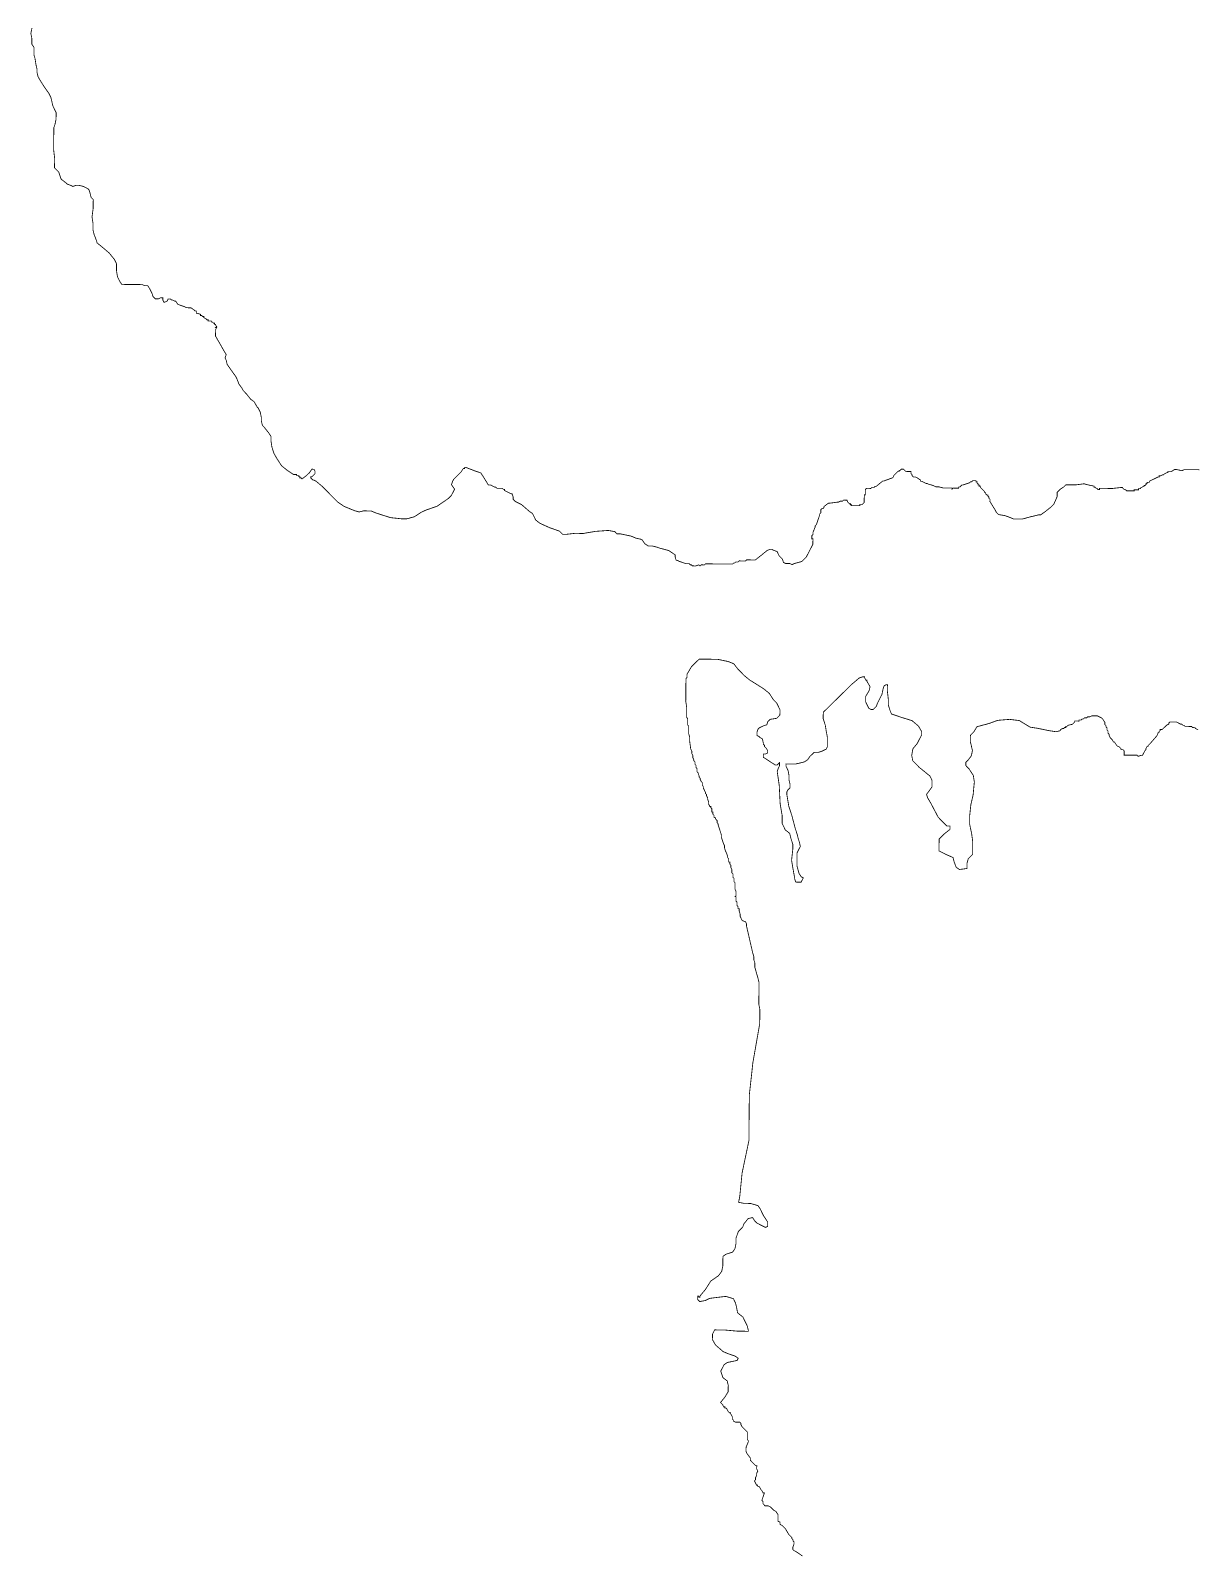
# Model space of a CAD drawing. Header units: metres. Extents: x 290190 to 339802, y 1811045 to 1991312.
# Drawn here: x 291301 to 295611, y 1980047 to 1985675 of the extents above; entities that cross this region are included whole.
import ezdxf

# ---------------------------------------------------------------- set-up
doc = ezdxf.new("R2010")
doc.units = ezdxf.units.M
doc.header["$MEASUREMENT"] = 0
doc.layers.add('HAZARDS LINE', color=1, linetype='Continuous')

msp = doc.modelspace()

# ---------------------------------------------------------------- linework, layer by layer
at = {"layer": 'HAZARDS LINE', "lineweight": 18}
for points in [[(291306.9, 1985684.6, 3.01, 3.01, 0), (291302.7, 1985664.6, 3.01, 3.01, 0), (291306.5, 1985644.6, 3.01, 3.01, 0), (291306.3, 1985624.5, 3.01, 3.01, 0), (291314.2, 1985612.4, 3.01, 3.01, 0), (291314, 1985584.4, 3.01, 3.01, 0), (291317.9, 1985572.3, 3.01, 3.01, 0), (291321.7, 1985548.2, 3.01, 3.01, 0), (291325.5, 1985532.1, 3.01, 3.01, 0), (291325.4, 1985520.1, 3.01, 3.01, 0), (291329.3, 1985504, 3.01, 3.01, 0), (291341.1, 1985483.9, 3.01, 3.01, 0), (291356.9, 1985459.7, 3.01, 3.01, 0), (291368.8, 1985443.5, 3.01, 3.01, 0), (291376.7, 1985427.4, 3.01, 3.01, 0), (291384.4, 1985395.3, 3.01, 3.01, 0), (291396.2, 1985371.1, 3.01, 3.01, 0), (291396, 1985347.1, 3.01, 3.01, 0), (291391.8, 1985327.1, 3.01, 3.01, 0), (291387.7, 1985315.1, 3.01, 3.01, 0), (291386.9, 1985234.9, 3.01, 3.01, 0), (291390.6, 1985202.8, 3.01, 3.01, 0), (291390.3, 1985166.7, 3.01, 3.01, 0), (291406.2, 1985150.6, 3.01, 3.01, 0), (291410.1, 1985138.5, 3.01, 3.01, 0), (291414, 1985126.4, 3.01, 3.01, 0), (291418, 1985122.4, 3.01, 3.01, 0), (291433.9, 1985110.2, 3.01, 3.01, 0), (291437.9, 1985106.2, 3.01, 3.01, 0), (291449.8, 1985102.1, 3.01, 3.01, 0), (291457.8, 1985098, 3.01, 3.01, 0), (291469.9, 1985101.9, 3.01, 3.01, 0), (291481.9, 1985101.8, 3.01, 3.01, 0), (291497.9, 1985097.6, 3.01, 3.01, 0), (291513.9, 1985089.4, 3.01, 3.01, 0), (291517.8, 1985085.4, 3.01, 3.01, 0), (291521.7, 1985073.3, 3.01, 3.01, 0), (291525.6, 1985057.3, 3.01, 3.01, 0), (291533.5, 1985049.2, 3.01, 3.01, 0), (291533.2, 1985017.1, 3.01, 3.01, 0), (291528.9, 1984985.1, 3.01, 3.01, 0), (291532.7, 1984961, 3.01, 3.01, 0), (291532.5, 1984936.9, 3.01, 3.01, 0), (291536.4, 1984920.9, 3.01, 3.01, 0), (291544.2, 1984900.7, 3.01, 3.01, 0), (291548.1, 1984888.7, 3.01, 3.01, 0), (291568, 1984872.5, 3.01, 3.01, 0), (291591.9, 1984852.2, 3.01, 3.01, 0), (291611.7, 1984828, 3.01, 3.01, 0), (291619.5, 1984811.9, 3.01, 3.01, 0), (291619.3, 1984787.8, 3.01, 3.01, 0), (291623.1, 1984763.7, 3.01, 3.01, 0), (291631, 1984747.6, 3.01, 3.01, 0), (291638.9, 1984735.5, 3.01, 3.01, 0), (291715, 1984734.8, 3.01, 3.01, 0), (291723, 1984730.7, 3.01, 3.01, 0), (291735, 1984730.6, 3.01, 3.01, 0), (291742.9, 1984718.5, 3.01, 3.01, 0), (291750.8, 1984702.4, 3.01, 3.01, 0), (291754.7, 1984690.4, 3.01, 3.01, 0), (291762.7, 1984682.3, 3.01, 3.01, 0), (291774.7, 1984682.2, 3.01, 3.01, 0), (291782.7, 1984686.1, 3.01, 3.01, 0), (291790.7, 1984686, 3.01, 3.01, 0), (291790.7, 1984678, 3.01, 3.01, 0), (291794.6, 1984670, 3.01, 3.01, 0), (291798.6, 1984669.9, 3.01, 3.01, 0), (291806.7, 1984673.9, 3.01, 3.01, 0), (291810.7, 1984681.8, 3.01, 3.01, 0), (291818.8, 1984681.8, 3.01, 3.01, 0), (291822.7, 1984677.7, 3.01, 3.01, 0), (291826.7, 1984677.7, 3.01, 3.01, 0), (291834.7, 1984673.6, 3.01, 3.01, 0), (291838.7, 1984673.6, 3.01, 3.01, 0), (291846.6, 1984661.5, 3.01, 3.01, 0), (291870.6, 1984653.2, 3.01, 3.01, 0), (291878.6, 1984649.1, 3.01, 3.01, 0), (291894.6, 1984649, 3.01, 3.01, 0), (291906.6, 1984640.9, 3.01, 3.01, 0), (291910.5, 1984636.8, 3.01, 3.01, 0), (291914.5, 1984636.8, 3.01, 3.01, 0), (291914.5, 1984628.8, 3.01, 3.01, 0), (291918.5, 1984628.7, 3.01, 3.01, 0), (291930.5, 1984624.6, 3.01, 3.01, 0), (291930.4, 1984620.6, 3.01, 3.01, 0), (291934.4, 1984620.6, 3.01, 3.01, 0), (291938.4, 1984616.5, 3.01, 3.01, 0), (291942.4, 1984616.5, 3.01, 3.01, 0), (291942.4, 1984612.5, 3.01, 3.01, 0), (291950.4, 1984608.4, 3.01, 3.01, 0), (291954.3, 1984604.3, 3.01, 3.01, 0), (291958.3, 1984604.3, 3.01, 3.01, 0), (291958.3, 1984600.3, 3.01, 3.01, 0), (291970.3, 1984600.2, 3.01, 3.01, 0), (291970.3, 1984596.2, 3.01, 3.01, 0), (291974.3, 1984596.1, 3.01, 3.01, 0), (291978.3, 1984592.1, 3.01, 3.01, 0), (291982.3, 1984592.1, 3.01, 3.01, 0), (291982.2, 1984588.1, 3.01, 3.01, 0), (291986.2, 1984588, 3.01, 3.01, 0), (291986.2, 1984584, 3.01, 3.01, 0), (291990.2, 1984580, 3.01, 3.01, 0), (291986.1, 1984576, 3.01, 3.01, 0), (291990.1, 1984576, 3.01, 3.01, 0), (291986.1, 1984568, 3.01, 3.01, 0), (291985.8, 1984543.9, 3.01, 3.01, 0), (291997.7, 1984523.8, 3.01, 3.01, 0), (292013.5, 1984495.6, 3.01, 3.01, 0), (292025.3, 1984475.4, 3.01, 3.01, 0), (292021.2, 1984463.4, 3.01, 3.01, 0), (292025.1, 1984455.4, 3.01, 3.01, 0), (292029, 1984439.3, 3.01, 3.01, 0), (292048.8, 1984411.1, 3.01, 3.01, 0), (292060.6, 1984394.9, 3.01, 3.01, 0), (292064.6, 1984386.9, 3.01, 3.01, 0), (292072.4, 1984366.7, 3.01, 3.01, 0), (292084.3, 1984350.6, 3.01, 3.01, 0), (292088.2, 1984342.5, 3.01, 3.01, 0), (292100.1, 1984330.4, 3.01, 3.01, 0), (292116, 1984310.2, 3.01, 3.01, 0), (292127.9, 1984302.1, 3.01, 3.01, 0), (292139.8, 1984281.9, 3.01, 3.01, 0), (292143.7, 1984277.9, 3.01, 3.01, 0), (292151.6, 1984261.8, 3.01, 3.01, 0), (292155.4, 1984241.7, 3.01, 3.01, 0), (292155.3, 1984229.7, 3.01, 3.01, 0), (292159.2, 1984213.6, 3.01, 3.01, 0), (292167.1, 1984205.5, 3.01, 3.01, 0), (292183, 1984185.3, 3.01, 3.01, 0), (292190.9, 1984173.2, 3.01, 3.01, 0), (292190.7, 1984157.2, 3.01, 3.01, 0), (292194.5, 1984133.1, 3.01, 3.01, 0), (292202.3, 1984109, 3.01, 3.01, 0), (292214.2, 1984088.8, 3.01, 3.01, 0), (292230, 1984064.6, 3.01, 3.01, 0), (292249.9, 1984048.4, 3.01, 3.01, 0), (292273.8, 1984032.2, 3.01, 3.01, 0), (292285.8, 1984032.1, 3.01, 3.01, 0), (292285.7, 1984028, 3.01, 3.01, 0), (292293.8, 1984028, 3.01, 3.01, 0), (292293.7, 1984024, 3.01, 3.01, 0), (292297.7, 1984023.9, 3.01, 3.01, 0), (292297.7, 1984019.9, 3.01, 3.01, 0), (292301.7, 1984019.9, 3.01, 3.01, 0), (292305.7, 1984015.8, 3.01, 3.01, 0), (292321.8, 1984027.7, 3.01, 3.01, 0), (292333.9, 1984039.6, 3.01, 3.01, 0), (292342.1, 1984051.6, 3.01, 3.01, 0), (292350.1, 1984051.5, 3.01, 3.01, 0), (292354, 1984043.5, 3.01, 3.01, 0), (292354, 1984035.4, 3.01, 3.01, 0), (292341.8, 1984023.5, 3.01, 3.01, 0), (292337.8, 1984023.6, 3.01, 3.01, 0), (292337.8, 1984019.6, 3.01, 3.01, 0), (292345.7, 1984011.5, 3.01, 3.01, 0), (292349.7, 1984011.4, 3.01, 3.01, 0), (292357.7, 1984007.3, 3.01, 3.01, 0), (292381.6, 1983987.1, 3.01, 3.01, 0), (292409.4, 1983958.8, 3.01, 3.01, 0), (292437.2, 1983930.5, 3.01, 3.01, 0), (292461.1, 1983914.2, 3.01, 3.01, 0), (292501, 1983897.8, 3.01, 3.01, 0), (292517, 1983893.6, 3.01, 3.01, 0), (292533.1, 1983897.5, 3.01, 3.01, 0), (292561.1, 1983897.2, 3.01, 3.01, 0), (292581.1, 1983889, 3.01, 3.01, 0), (292633, 1983872.5, 3.01, 3.01, 0), (292673.1, 1983868.2, 3.01, 3.01, 0), (292693.1, 1983868, 3.01, 3.01, 0), (292721.2, 1983875.7, 3.01, 3.01, 0), (292745.4, 1983891.5, 3.01, 3.01, 0), (292761.5, 1983899.4, 3.01, 3.01, 0), (292805.8, 1983915, 3.01, 3.01, 0), (292846.1, 1983942.7, 3.01, 3.01, 0), (292858.2, 1983954.7, 3.01, 3.01, 0), (292866.4, 1983970.6, 3.01, 3.01, 0), (292870.5, 1983978.6, 3.01, 3.01, 0), (292866.5, 1983982.6, 3.01, 3.01, 0), (292858.6, 1983994.7, 3.01, 3.01, 0), (292862.7, 1984006.7, 3.01, 3.01, 0), (292866.8, 1984014.7, 3.01, 3.01, 0), (292870.9, 1984018.7, 3.01, 3.01, 0), (292883, 1984030.6, 3.01, 3.01, 0), (292887, 1984034.6, 3.01, 3.01, 0), (292895.1, 1984042.5, 3.01, 3.01, 0), (292899.2, 1984050.5, 3.01, 3.01, 0), (292903.2, 1984054.5, 3.01, 3.01, 0), (292907.3, 1984054.4, 3.01, 3.01, 0), (292907.3, 1984058.4, 3.01, 3.01, 0), (292911.3, 1984058.4, 3.01, 3.01, 0), (292943.3, 1984046.1, 3.01, 3.01, 0), (292967.2, 1984037.8, 3.01, 3.01, 0), (292975.1, 1984025.7, 3.01, 3.01, 0), (292994.9, 1983993.5, 3.01, 3.01, 0), (293002.9, 1983993.4, 3.01, 3.01, 0), (293018.9, 1983985.3, 3.01, 3.01, 0), (293022.9, 1983985.2, 3.01, 3.01, 0), (293026.8, 1983981.2, 3.01, 3.01, 0), (293046.9, 1983981, 3.01, 3.01, 0), (293050.8, 1983976.9, 3.01, 3.01, 0), (293054.9, 1983976.9, 3.01, 3.01, 0), (293054.8, 1983972.9, 3.01, 3.01, 0), (293078.8, 1983960.7, 3.01, 3.01, 0), (293082.8, 1983960.6, 3.01, 3.01, 0), (293086.7, 1983948.6, 3.01, 3.01, 0), (293086.6, 1983940.5, 3.01, 3.01, 0), (293094.5, 1983932.4, 3.01, 3.01, 0), (293118.5, 1983920.2, 3.01, 3.01, 0), (293146.3, 1983895.9, 3.01, 3.01, 0), (293158.2, 1983887.8, 3.01, 3.01, 0), (293162.2, 1983879.7, 3.01, 3.01, 0), (293170.1, 1983863.6, 3.01, 3.01, 0), (293186, 1983851.4, 3.01, 3.01, 0), (293221.9, 1983835.1, 3.01, 3.01, 0), (293257.9, 1983822.7, 3.01, 3.01, 0), (293265.8, 1983814.6, 3.01, 3.01, 0), (293269.8, 1983810.6, 3.01, 3.01, 0), (293281.8, 1983810.5, 3.01, 3.01, 0), (293313.9, 1983814.2, 3.01, 3.01, 0), (293346, 1983813.9, 3.01, 3.01, 0), (293390.1, 1983821.5, 3.01, 3.01, 0), (293438.2, 1983825.1, 3.01, 3.01, 0), (293462.3, 1983820.8, 3.01, 3.01, 0), (293470.2, 1983812.8, 3.01, 3.01, 0), (293482.2, 1983812.6, 3.01, 3.01, 0), (293522.2, 1983804.3, 3.01, 3.01, 0), (293542.2, 1983796.1, 3.01, 3.01, 0), (293562.2, 1983791.9, 3.01, 3.01, 0), (293574.1, 1983775.7, 3.01, 3.01, 0), (293586, 1983767.6, 3.01, 3.01, 0), (293602.1, 1983767.4, 3.01, 3.01, 0), (293618.1, 1983763.3, 3.01, 3.01, 0), (293630, 1983759.2, 3.01, 3.01, 0), (293662, 1983750.9, 3.01, 3.01, 0), (293685.9, 1983734.6, 3.01, 3.01, 0), (293685.9, 1983726.6, 3.01, 3.01, 0), (293689.8, 1983714.5, 3.01, 3.01, 0), (293693.8, 1983714.5, 3.01, 3.01, 0), (293701.7, 1983710.4, 3.01, 3.01, 0), (293725.7, 1983702.2, 3.01, 3.01, 0), (293737.7, 1983702.1, 3.01, 3.01, 0), (293741.7, 1983698, 3.01, 3.01, 0), (293745.7, 1983698, 3.01, 3.01, 0), (293749.7, 1983693.9, 3.01, 3.01, 0), (293761.7, 1983693.8, 3.01, 3.01, 0), (293773.8, 1983697.7, 3.01, 3.01, 0), (293777.7, 1983693.7, 3.01, 3.01, 0), (293781.8, 1983697.7, 3.01, 3.01, 0), (293793.8, 1983697.5, 3.01, 3.01, 0), (293797.9, 1983701.5, 3.01, 3.01, 0), (293898.1, 1983700.6, 3.01, 3.01, 0), (293902.1, 1983704.6, 3.01, 3.01, 0), (293906.1, 1983704.5, 3.01, 3.01, 0), (293910.1, 1983708.5, 3.01, 3.01, 0), (293918.2, 1983708.4, 3.01, 3.01, 0), (293922.2, 1983712.4, 3.01, 3.01, 0), (293946.3, 1983712.2, 3.01, 3.01, 0), (293950.3, 1983716.2, 3.01, 3.01, 0), (293982.4, 1983715.9, 3.01, 3.01, 0), (294002.6, 1983731.7, 3.01, 3.01, 0), (294026.8, 1983751.5, 3.01, 3.01, 0), (294038.8, 1983755.4, 3.01, 3.01, 0), (294042.8, 1983755.4, 3.01, 3.01, 0), (294050.8, 1983751.3, 3.01, 3.01, 0), (294062.8, 1983747.2, 3.01, 3.01, 0), (294066.8, 1983739.1, 3.01, 3.01, 0), (294070.7, 1983731.1, 3.01, 3.01, 0), (294078.6, 1983723, 3.01, 3.01, 0), (294082.6, 1983719, 3.01, 3.01, 0), (294086.5, 1983706.9, 3.01, 3.01, 0), (294094.5, 1983702.8, 3.01, 3.01, 0), (294110.5, 1983702.7, 3.01, 3.01, 0), (294118.5, 1983698.6, 3.01, 3.01, 0), (294126.5, 1983702.5, 3.01, 3.01, 0), (294154.7, 1983710.3, 3.01, 3.01, 0), (294170.8, 1983726.2, 3.01, 3.01, 0), (294183.1, 1983750.1, 3.01, 3.01, 0), (294195.3, 1983774, 3.01, 3.01, 0), (294195.5, 1983794.1, 3.01, 3.01, 0), (294191.5, 1983794.1, 3.01, 3.01, 0), (294191.6, 1983806.1, 3.01, 3.01, 0), (294195.7, 1983810.1, 3.01, 3.01, 0), (294195.7, 1983818.1, 3.01, 3.01, 0), (294203.9, 1983838.1, 3.01, 3.01, 0), (294204, 1983842.1, 3.01, 3.01, 0), (294208, 1983846.1, 3.01, 3.01, 0), (294216.3, 1983870.1, 3.01, 3.01, 0), (294220.4, 1983882.1, 3.01, 3.01, 0), (294220.4, 1983886.1, 3.01, 3.01, 0), (294224.5, 1983890, 3.01, 3.01, 0), (294224.6, 1983902.1, 3.01, 3.01, 0), (294228.6, 1983906, 3.01, 3.01, 0), (294232.6, 1983906, 3.01, 3.01, 0), (294236.7, 1983910, 3.01, 3.01, 0), (294236.7, 1983914, 3.01, 3.01, 0), (294252.8, 1983925.9, 3.01, 3.01, 0), (294256.8, 1983925.8, 3.01, 3.01, 0), (294284.9, 1983929.6, 3.01, 3.01, 0), (294288.9, 1983929.5, 3.01, 3.01, 0), (294297, 1983933.5, 3.01, 3.01, 0), (294305, 1983933.4, 3.01, 3.01, 0), (294309.1, 1983937.4, 3.01, 3.01, 0), (294321.1, 1983937.3, 3.01, 3.01, 0), (294325, 1983929.2, 3.01, 3.01, 0), (294329, 1983925.2, 3.01, 3.01, 0), (294333, 1983925.1, 3.01, 3.01, 0), (294333, 1983921.1, 3.01, 3.01, 0), (294337, 1983921.1, 3.01, 3.01, 0), (294336.9, 1983917.1, 3.01, 3.01, 0), (294369, 1983916.8, 3.01, 3.01, 0), (294369, 1983920.8, 3.01, 3.01, 0), (294377, 1983920.7, 3.01, 3.01, 0), (294381.1, 1983924.7, 3.01, 3.01, 0), (294385.1, 1983928.7, 3.01, 3.01, 0), (294385.4, 1983956.7, 3.01, 3.01, 0), (294389.4, 1983956.7, 3.01, 3.01, 0), (294389.6, 1983976.7, 3.01, 3.01, 0), (294393.6, 1983980.7, 3.01, 3.01, 0), (294409.7, 1983980.5, 3.01, 3.01, 0), (294413.7, 1983984.5, 3.01, 3.01, 0), (294421.7, 1983984.4, 3.01, 3.01, 0), (294425.8, 1983988.4, 3.01, 3.01, 0), (294429.8, 1983988.4, 3.01, 3.01, 0), (294454, 1984008.2, 3.01, 3.01, 0), (294458, 1984008.2, 3.01, 3.01, 0), (294490.2, 1984019.9, 3.01, 3.01, 0), (294494.2, 1984023.9, 3.01, 3.01, 0), (294494.3, 1984027.9, 3.01, 3.01, 0), (294498.3, 1984031.8, 3.01, 3.01, 0), (294502.4, 1984035.8, 3.01, 3.01, 0), (294510.4, 1984043.8, 3.01, 3.01, 0), (294514.5, 1984043.7, 3.01, 3.01, 0), (294514.5, 1984047.7, 3.01, 3.01, 0), (294518.5, 1984047.7, 3.01, 3.01, 0), (294522.5, 1984051.7, 3.01, 3.01, 0), (294530.6, 1984051.6, 3.01, 3.01, 0), (294534.5, 1984047.5, 3.01, 3.01, 0), (294538.5, 1984043.5, 3.01, 3.01, 0), (294558.5, 1984043.3, 3.01, 3.01, 0), (294558.5, 1984035.3, 3.01, 3.01, 0), (294562.4, 1984031.3, 3.01, 3.01, 0), (294562.4, 1984027.2, 3.01, 3.01, 0), (294566.4, 1984023.2, 3.01, 3.01, 0), (294574.4, 1984023.1, 3.01, 3.01, 0), (294582.4, 1984019, 3.01, 3.01, 0), (294594.3, 1984010.9, 3.01, 3.01, 0), (294594.3, 1984006.9, 3.01, 3.01, 0), (294598.3, 1984006.9, 3.01, 3.01, 0), (294614.2, 1983998.7, 3.01, 3.01, 0), (294618.3, 1983998.7, 3.01, 3.01, 0), (294626.2, 1983994.6, 3.01, 3.01, 0), (294630.2, 1983994.6, 3.01, 3.01, 0), (294642.2, 1983990.4, 3.01, 3.01, 0), (294650.2, 1983986.4, 3.01, 3.01, 0), (294662.2, 1983986.2, 3.01, 3.01, 0), (294678.2, 1983982.1, 3.01, 3.01, 0), (294710.3, 1983981.8, 3.01, 3.01, 0), (294710.2, 1983977.8, 3.01, 3.01, 0), (294714.3, 1983981.8, 3.01, 3.01, 0), (294734.3, 1983981.6, 3.01, 3.01, 0), (294734.4, 1983985.6, 3.01, 3.01, 0), (294738.4, 1983985.5, 3.01, 3.01, 0), (294742.4, 1983989.5, 3.01, 3.01, 0), (294746.5, 1983993.5, 3.01, 3.01, 0), (294750.5, 1983993.5, 3.01, 3.01, 0), (294774.6, 1984001.3, 3.01, 3.01, 0), (294778.6, 1984005.2, 3.01, 3.01, 0), (294782.6, 1984005.2, 3.01, 3.01, 0), (294786.7, 1984009.2, 3.01, 3.01, 0), (294798.7, 1984009, 3.01, 3.01, 0), (294798.7, 1984005, 3.01, 3.01, 0), (294802.7, 1984005, 3.01, 3.01, 0), (294802.6, 1984001, 3.01, 3.01, 0), (294806.6, 1983997, 3.01, 3.01, 0), (294806.6, 1983992.9, 3.01, 3.01, 0), (294810.6, 1983992.9, 3.01, 3.01, 0), (294810.6, 1983988.9, 3.01, 3.01, 0), (294814.6, 1983988.9, 3.01, 3.01, 0), (294814.5, 1983984.9, 3.01, 3.01, 0), (294822.5, 1983976.8, 3.01, 3.01, 0), (294826.4, 1983972.7, 3.01, 3.01, 0), (294830.4, 1983968.7, 3.01, 3.01, 0), (294830.4, 1983964.7, 3.01, 3.01, 0), (294834.4, 1983964.6, 3.01, 3.01, 0), (294834.3, 1983960.6, 3.01, 3.01, 0), (294838.3, 1983956.6, 3.01, 3.01, 0), (294842.3, 1983956.5, 3.01, 3.01, 0), (294842.3, 1983952.5, 3.01, 3.01, 0), (294846.3, 1983948.5, 3.01, 3.01, 0), (294846.2, 1983944.5, 3.01, 3.01, 0), (294850.2, 1983940.4, 3.01, 3.01, 0), (294850.1, 1983932.4, 3.01, 3.01, 0), (294869.9, 1983900.2, 3.01, 3.01, 0), (294873.8, 1983892.1, 3.01, 3.01, 0), (294881.7, 1983884, 3.01, 3.01, 0), (294905.8, 1983879.8, 3.01, 3.01, 0), (294917.7, 1983875.7, 3.01, 3.01, 0), (294937.7, 1983867.5, 3.01, 3.01, 0), (294969.8, 1983867.2, 3.01, 3.01, 0), (294997.9, 1983874.9, 3.01, 3.01, 0), (295030, 1983882.7, 3.01, 3.01, 0), (295038, 1983882.6, 3.01, 3.01, 0), (295054.2, 1983894.5, 3.01, 3.01, 0), (295074.4, 1983910.3, 3.01, 3.01, 0), (295086.5, 1983922.2, 3.01, 3.01, 0), (295098.8, 1983950.2, 3.01, 3.01, 0), (295098.9, 1983966.2, 3.01, 3.01, 0), (295111.1, 1983978.1, 3.01, 3.01, 0), (295123.2, 1983986, 3.01, 3.01, 0), (295127.2, 1983990, 3.01, 3.01, 0), (295131.3, 1983994, 3.01, 3.01, 0), (295167.3, 1983993.6, 3.01, 3.01, 0), (295195.4, 1983997.4, 3.01, 3.01, 0), (295199.4, 1983997.4, 3.01, 3.01, 0), (295215.4, 1983993.2, 3.01, 3.01, 0), (295235.4, 1983989, 3.01, 3.01, 0), (295235.4, 1983985, 3.01, 3.01, 0), (295239.4, 1983985, 3.01, 3.01, 0), (295243.4, 1983980.9, 3.01, 3.01, 0), (295247.4, 1983980.9, 3.01, 3.01, 0), (295247.3, 1983976.9, 3.01, 3.01, 0), (295255.4, 1983976.8, 3.01, 3.01, 0), (295255.4, 1983980.8, 3.01, 3.01, 0), (295303.5, 1983980.4, 3.01, 3.01, 0), (295335.6, 1983984.1, 3.01, 3.01, 0), (295339.6, 1983984.1, 3.01, 3.01, 0), (295343.6, 1983980, 3.01, 3.01, 0), (295347.5, 1983976, 3.01, 3.01, 0), (295351.5, 1983975.9, 3.01, 3.01, 0), (295355.5, 1983971.9, 3.01, 3.01, 0), (295383.6, 1983971.6, 3.01, 3.01, 0), (295383.6, 1983975.6, 3.01, 3.01, 0), (295399.6, 1983975.5, 3.01, 3.01, 0), (295399.7, 1983979.5, 3.01, 3.01, 0), (295407.7, 1983979.4, 3.01, 3.01, 0), (295407.7, 1983983.4, 3.01, 3.01, 0), (295411.7, 1983983.4, 3.01, 3.01, 0), (295415.8, 1983987.4, 3.01, 3.01, 0), (295419.8, 1983987.3, 3.01, 3.01, 0), (295419.8, 1983991.3, 3.01, 3.01, 0), (295423.8, 1983991.3, 3.01, 3.01, 0), (295427.9, 1983995.3, 3.01, 3.01, 0), (295427.9, 1983999.3, 3.01, 3.01, 0), (295431.9, 1983999.2, 3.01, 3.01, 0), (295432, 1984003.3, 3.01, 3.01, 0), (295440, 1984003.2, 3.01, 3.01, 0), (295440, 1984007.2, 3.01, 3.01, 0), (295472.2, 1984022.9, 3.01, 3.01, 0), (295476.2, 1984022.9, 3.01, 3.01, 0), (295476.3, 1984026.9, 3.01, 3.01, 0), (295480.3, 1984026.9, 3.01, 3.01, 0), (295488.3, 1984030.8, 3.01, 3.01, 0), (295492.3, 1984030.8, 3.01, 3.01, 0), (295496.4, 1984034.7, 3.01, 3.01, 0), (295504.4, 1984038.7, 3.01, 3.01, 0), (295508.4, 1984038.6, 3.01, 3.01, 0), (295508.5, 1984042.6, 3.01, 3.01, 0), (295520.5, 1984042.5, 3.01, 3.01, 0), (295532.6, 1984050.4, 3.01, 3.01, 0), (295540.6, 1984050.4, 3.01, 3.01, 0), (295560.6, 1984046.2, 3.01, 3.01, 0), (295568.7, 1984050.1, 3.01, 3.01, 0), (295624.8, 1984049.6, 3.01, 3.01, 0)], [(294157, 1980030.1, 3.01, 3.01, 0), (294133.1, 1980046.4, 3.01, 3.01, 0), (294125.2, 1980050.5, 3.01, 3.01, 0), (294121.2, 1980054.5, 3.01, 3.01, 0), (294121.3, 1980062.5, 3.01, 3.01, 0), (294125.4, 1980074.5, 3.01, 3.01, 0), (294125.5, 1980082.5, 3.01, 3.01, 0), (294121.5, 1980086.6, 3.01, 3.01, 0), (294121.5, 1980090.6, 3.01, 3.01, 0), (294117.6, 1980094.6, 3.01, 3.01, 0), (294117.6, 1980098.6, 3.01, 3.01, 0), (294113.6, 1980102.7, 3.01, 3.01, 0), (294109.6, 1980106.7, 3.01, 3.01, 0), (294105.7, 1980110.8, 3.01, 3.01, 0), (294093.8, 1980130.9, 3.01, 3.01, 0), (294081.9, 1980143.1, 3.01, 3.01, 0), (294073.9, 1980147.2, 3.01, 3.01, 0), (294074, 1980155.2, 3.01, 3.01, 0), (294066, 1980159.3, 3.01, 3.01, 0), (294066.3, 1980183.3, 3.01, 3.01, 0), (294058.4, 1980195.4, 3.01, 3.01, 0), (294050.4, 1980199.5, 3.01, 3.01, 0), (294038.5, 1980211.6, 3.01, 3.01, 0), (294030.5, 1980215.7, 3.01, 3.01, 0), (294018.5, 1980215.8, 3.01, 3.01, 0), (294014.5, 1980219.9, 3.01, 3.01, 0), (294010.5, 1980223.9, 3.01, 3.01, 0), (294010.6, 1980231.9, 3.01, 3.01, 0), (294006.6, 1980236, 3.01, 3.01, 0), (294010.7, 1980248, 3.01, 3.01, 0), (294014.9, 1980259.9, 3.01, 3.01, 0), (294014.9, 1980263.9, 3.01, 3.01, 0), (294010.9, 1980264, 3.01, 3.01, 0), (294006.9, 1980272, 3.01, 3.01, 0), (294003, 1980276.1, 3.01, 3.01, 0), (293999, 1980284.1, 3.01, 3.01, 0), (293995.1, 1980288.2, 3.01, 3.01, 0), (293991.1, 1980288.2, 3.01, 3.01, 0), (293991.1, 1980292.2, 3.01, 3.01, 0), (293987.1, 1980292.3, 3.01, 3.01, 0), (293983.2, 1980300.3, 3.01, 3.01, 0), (293979.2, 1980308.4, 3.01, 3.01, 0), (293983.3, 1980312.3, 3.01, 3.01, 0), (293983.3, 1980320.4, 3.01, 3.01, 0), (293987.4, 1980328.3, 3.01, 3.01, 0), (293987.5, 1980336.4, 3.01, 3.01, 0), (293991.6, 1980344.3, 3.01, 3.01, 0), (293987.6, 1980352.4, 3.01, 3.01, 0), (293987.8, 1980364.4, 3.01, 3.01, 0), (293983.7, 1980364.5, 3.01, 3.01, 0), (293967.9, 1980380.6, 3.01, 3.01, 0), (293963.9, 1980384.7, 3.01, 3.01, 0), (293964, 1980392.7, 3.01, 3.01, 0), (293952.1, 1980408.8, 3.01, 3.01, 0), (293948.2, 1980416.9, 3.01, 3.01, 0), (293948.3, 1980432.9, 3.01, 3.01, 0), (293956.5, 1980452.9, 3.01, 3.01, 0), (293956.5, 1980456.9, 3.01, 3.01, 0), (293952.6, 1980461, 3.01, 3.01, 0), (293952.8, 1980489, 3.01, 3.01, 0), (293948.8, 1980493.1, 3.01, 3.01, 0), (293933, 1980509.2, 3.01, 3.01, 0), (293929, 1980517.3, 3.01, 3.01, 0), (293929.1, 1980521.3, 3.01, 3.01, 0), (293925.1, 1980525.3, 3.01, 3.01, 0), (293909.1, 1980525.5, 3.01, 3.01, 0), (293901.1, 1980529.6, 3.01, 3.01, 0), (293901.1, 1980533.6, 3.01, 3.01, 0), (293897.1, 1980537.6, 3.01, 3.01, 0), (293897.2, 1980545.6, 3.01, 3.01, 0), (293893.3, 1980553.7, 3.01, 3.01, 0), (293889.3, 1980557.7, 3.01, 3.01, 0), (293889.4, 1980561.8, 3.01, 3.01, 0), (293885.3, 1980561.8, 3.01, 3.01, 0), (293881.4, 1980565.8, 3.01, 3.01, 0), (293877.4, 1980573.9, 3.01, 3.01, 0), (293873.5, 1980577.9, 3.01, 3.01, 0), (293869.5, 1980578, 3.01, 3.01, 0), (293869.5, 1980582, 3.01, 3.01, 0), (293865.5, 1980582, 3.01, 3.01, 0), (293861.6, 1980590.1, 3.01, 3.01, 0), (293853.6, 1980598.2, 3.01, 3.01, 0), (293869.8, 1980618.1, 3.01, 3.01, 0), (293882, 1980638, 3.01, 3.01, 0), (293882.3, 1980662, 3.01, 3.01, 0), (293878.4, 1980678.1, 3.01, 3.01, 0), (293862.5, 1980690.3, 3.01, 3.01, 0), (293854.7, 1980714.4, 3.01, 3.01, 0), (293866.9, 1980738.3, 3.01, 3.01, 0), (293879, 1980746.3, 3.01, 3.01, 0), (293915.2, 1980753.9, 3.01, 3.01, 0), (293919.2, 1980761.9, 3.01, 3.01, 0), (293907.3, 1980770, 3.01, 3.01, 0), (293883.3, 1980778.3, 3.01, 3.01, 0), (293863.4, 1980786.5, 3.01, 3.01, 0), (293835.5, 1980810.8, 3.01, 3.01, 0), (293823.7, 1980830.9, 3.01, 3.01, 0), (293823.9, 1980851, 3.01, 3.01, 0), (293832, 1980866.9, 3.01, 3.01, 0), (293868.1, 1980866.6, 3.01, 3.01, 0), (293916.2, 1980862.2, 3.01, 3.01, 0), (293956.2, 1980861.8, 3.01, 3.01, 0), (293956.3, 1980865.8, 3.01, 3.01, 0), (293952.4, 1980881.9, 3.01, 3.01, 0), (293936.7, 1980914.1, 3.01, 3.01, 0), (293916.8, 1980930.3, 3.01, 3.01, 0), (293913, 1980950.4, 3.01, 3.01, 0), (293909.1, 1980966.5, 3.01, 3.01, 0), (293901.2, 1980982.6, 3.01, 3.01, 0), (293873.2, 1980990.8, 3.01, 3.01, 0), (293841.1, 1980987.1, 3.01, 3.01, 0), (293813.1, 1980983.4, 3.01, 3.01, 0), (293796.9, 1980975.5, 3.01, 3.01, 0), (293776.9, 1980971.7, 3.01, 3.01, 0), (293768.9, 1980979.8, 3.01, 3.01, 0), (293769, 1980991.8, 3.01, 3.01, 0), (293773, 1980991.8, 3.01, 3.01, 0), (293773, 1980987.8, 3.01, 3.01, 0), (293777, 1980987.7, 3.01, 3.01, 0), (293777.1, 1980991.7, 3.01, 3.01, 0), (293797.3, 1981015.6, 3.01, 3.01, 0), (293817.6, 1981047.5, 3.01, 3.01, 0), (293845.9, 1981067.3, 3.01, 3.01, 0), (293858.1, 1981083.2, 3.01, 3.01, 0), (293862.2, 1981103.2, 3.01, 3.01, 0), (293862.6, 1981139.3, 3.01, 3.01, 0), (293874.7, 1981147.2, 3.01, 3.01, 0), (293898.8, 1981155, 3.01, 3.01, 0), (293906.9, 1981166.9, 3.01, 3.01, 0), (293911.1, 1981186.9, 3.01, 3.01, 0), (293911.3, 1981207, 3.01, 3.01, 0), (293919.5, 1981231, 3.01, 3.01, 0), (293935.7, 1981246.8, 3.01, 3.01, 0), (293939.8, 1981258.8, 3.01, 3.01, 0), (293956, 1981278.7, 3.01, 3.01, 0), (293972.1, 1981282.6, 3.01, 3.01, 0), (293980, 1981270.5, 3.01, 3.01, 0), (293988, 1981262.4, 3.01, 3.01, 0), (294003.9, 1981254.2, 3.01, 3.01, 0), (294019.9, 1981246.1, 3.01, 3.01, 0), (294027.9, 1981250, 3.01, 3.01, 0), (294028.1, 1981266, 3.01, 3.01, 0), (294020.2, 1981278.1, 3.01, 3.01, 0), (294012.3, 1981290.2, 3.01, 3.01, 0), (294000.5, 1981314.4, 3.01, 3.01, 0), (293992.6, 1981326.5, 3.01, 3.01, 0), (293964.6, 1981334.8, 3.01, 3.01, 0), (293940.5, 1981335, 3.01, 3.01, 0), (293920.5, 1981339.2, 3.01, 3.01, 0), (293924.7, 1981359.2, 3.01, 3.01, 0), (293933.5, 1981447.3, 3.01, 3.01, 0), (293958.7, 1981567.3, 3.01, 3.01, 0), (293960.2, 1981735.7, 3.01, 3.01, 0), (293973.4, 1981855.8, 3.01, 3.01, 0), (293998.7, 1981999.9, 3.01, 3.01, 0), (293999.2, 1982052, 3.01, 3.01, 0), (293995.4, 1982072.1, 3.01, 3.01, 0), (293996.1, 1982152.3, 3.01, 3.01, 0), (293992.2, 1982168.4, 3.01, 3.01, 0), (293980.6, 1982208.6, 3.01, 3.01, 0), (293980.7, 1982224.6, 3.01, 3.01, 0), (293976.8, 1982236.6, 3.01, 3.01, 0), (293976.9, 1982248.7, 3.01, 3.01, 0), (293973, 1982260.7, 3.01, 3.01, 0), (293949.9, 1982361.2, 3.01, 3.01, 0), (293950, 1982369.2, 3.01, 3.01, 0), (293946.1, 1982377.2, 3.01, 3.01, 0), (293934.1, 1982381.4, 3.01, 3.01, 0), (293930.1, 1982389.4, 3.01, 3.01, 0), (293926.2, 1982397.5, 3.01, 3.01, 0), (293926.3, 1982405.5, 3.01, 3.01, 0), (293922.4, 1982417.5, 3.01, 3.01, 0), (293922.5, 1982425.6, 3.01, 3.01, 0), (293918.4, 1982425.6, 3.01, 3.01, 0), (293918.5, 1982433.6, 3.01, 3.01, 0), (293914.5, 1982437.7, 3.01, 3.01, 0), (293914.7, 1982449.7, 3.01, 3.01, 0), (293910.7, 1982453.7, 3.01, 3.01, 0), (293910.8, 1982469.8, 3.01, 3.01, 0), (293906.8, 1982469.8, 3.01, 3.01, 0), (293910.9, 1982473.8, 3.01, 3.01, 0), (293911, 1982489.8, 3.01, 3.01, 0), (293907.1, 1982497.9, 3.01, 3.01, 0), (293907.3, 1982521.9, 3.01, 3.01, 0), (293903.3, 1982526, 3.01, 3.01, 0), (293903.4, 1982538, 3.01, 3.01, 0), (293899.5, 1982542, 3.01, 3.01, 0), (293899.6, 1982554.1, 3.01, 3.01, 0), (293895.6, 1982558.1, 3.01, 3.01, 0), (293895.7, 1982570.1, 3.01, 3.01, 0), (293891.8, 1982578.2, 3.01, 3.01, 0), (293891.9, 1982586.2, 3.01, 3.01, 0), (293887.9, 1982590.2, 3.01, 3.01, 0), (293888, 1982598.3, 3.01, 3.01, 0), (293884, 1982598.3, 3.01, 3.01, 0), (293884.1, 1982610.3, 3.01, 3.01, 0), (293880.1, 1982614.4, 3.01, 3.01, 0), (293880.1, 1982618.4, 3.01, 3.01, 0), (293876.2, 1982630.4, 3.01, 3.01, 0), (293872.3, 1982638.5, 3.01, 3.01, 0), (293868.4, 1982650.6, 3.01, 3.01, 0), (293868.5, 1982658.6, 3.01, 3.01, 0), (293864.5, 1982666.6, 3.01, 3.01, 0), (293860.6, 1982678.7, 3.01, 3.01, 0), (293856.7, 1982690.7, 3.01, 3.01, 0), (293856.8, 1982698.8, 3.01, 3.01, 0), (293845.1, 1982735, 3.01, 3.01, 0), (293845.2, 1982739, 3.01, 3.01, 0), (293841.2, 1982743, 3.01, 3.01, 0), (293841.3, 1982751, 3.01, 3.01, 0), (293837.3, 1982755.1, 3.01, 3.01, 0), (293833.4, 1982763.1, 3.01, 3.01, 0), (293829.3, 1982763.2, 3.01, 3.01, 0), (293829.4, 1982771.2, 3.01, 3.01, 0), (293825.4, 1982775.2, 3.01, 3.01, 0), (293825.5, 1982783.2, 3.01, 3.01, 0), (293821.5, 1982783.3, 3.01, 3.01, 0), (293821.6, 1982795.3, 3.01, 3.01, 0), (293817.7, 1982799.3, 3.01, 3.01, 0), (293817.7, 1982803.4, 3.01, 3.01, 0), (293813.7, 1982803.4, 3.01, 3.01, 0), (293813.7, 1982807.4, 3.01, 3.01, 0), (293809.7, 1982811.4, 3.01, 3.01, 0), (293809.8, 1982819.5, 3.01, 3.01, 0), (293805.9, 1982831.5, 3.01, 3.01, 0), (293806, 1982835.5, 3.01, 3.01, 0), (293802, 1982843.6, 3.01, 3.01, 0), (293802.1, 1982847.6, 3.01, 3.01, 0), (293798.1, 1982851.6, 3.01, 3.01, 0), (293798.1, 1982855.6, 3.01, 3.01, 0), (293794.2, 1982863.7, 3.01, 3.01, 0), (293790.3, 1982871.8, 3.01, 3.01, 0), (293790.3, 1982875.8, 3.01, 3.01, 0), (293786.4, 1982883.8, 3.01, 3.01, 0), (293786.4, 1982891.8, 3.01, 3.01, 0), (293782.5, 1982895.9, 3.01, 3.01, 0), (293778.5, 1982903.9, 3.01, 3.01, 0), (293778.6, 1982907.9, 3.01, 3.01, 0), (293774.6, 1982912, 3.01, 3.01, 0), (293774.6, 1982916, 3.01, 3.01, 0), (293770.7, 1982928.1, 3.01, 3.01, 0), (293766.8, 1982932.1, 3.01, 3.01, 0), (293766.9, 1982944.1, 3.01, 3.01, 0), (293762.9, 1982948.2, 3.01, 3.01, 0), (293763, 1982956.2, 3.01, 3.01, 0), (293759, 1982960.2, 3.01, 3.01, 0), (293759.1, 1982968.3, 3.01, 3.01, 0), (293755.1, 1982972.3, 3.01, 3.01, 0), (293755.1, 1982976.3, 3.01, 3.01, 0), (293751.2, 1982984.4, 3.01, 3.01, 0), (293751.3, 1982992.4, 3.01, 3.01, 0), (293747.3, 1983000.4, 3.01, 3.01, 0), (293747.4, 1983008.4, 3.01, 3.01, 0), (293743.5, 1983016.5, 3.01, 3.01, 0), (293739.7, 1983044.6, 3.01, 3.01, 0), (293739.9, 1983060.6, 3.01, 3.01, 0), (293736, 1983072.7, 3.01, 3.01, 0), (293736.2, 1983100.8, 3.01, 3.01, 0), (293732.3, 1983104.8, 3.01, 3.01, 0), (293732.5, 1983128.8, 3.01, 3.01, 0), (293728.5, 1983132.9, 3.01, 3.01, 0), (293728.8, 1983169, 3.01, 3.01, 0), (293725.1, 1983193.1, 3.01, 3.01, 0), (293725.8, 1983277.2, 3.01, 3.01, 0), (293729.9, 1983281.2, 3.01, 3.01, 0), (293730, 1983293.2, 3.01, 3.01, 0), (293746.3, 1983321.1, 3.01, 3.01, 0), (293774.6, 1983348.9, 3.01, 3.01, 0), (293842.7, 1983348.3, 3.01, 3.01, 0), (293882.7, 1983339.9, 3.01, 3.01, 0), (293902.7, 1983331.7, 3.01, 3.01, 0), (293918.5, 1983311.6, 3.01, 3.01, 0), (293942.4, 1983287.3, 3.01, 3.01, 0), (293962.3, 1983271.1, 3.01, 3.01, 0), (293982.2, 1983258.9, 3.01, 3.01, 0), (294014.1, 1983238.5, 3.01, 3.01, 0), (294034, 1983222.3, 3.01, 3.01, 0), (294049.8, 1983198.1, 3.01, 3.01, 0), (294061.7, 1983186, 3.01, 3.01, 0), (294073.5, 1983161.8, 3.01, 3.01, 0), (294073.3, 1983141.8, 3.01, 3.01, 0), (294061.2, 1983129.8, 3.01, 3.01, 0), (294037.1, 1983126.1, 3.01, 3.01, 0), (294029, 1983118.1, 3.01, 3.01, 0), (294024.9, 1983106.1, 3.01, 3.01, 0), (294012.8, 1983102.2, 3.01, 3.01, 0), (293996.7, 1983094.4, 3.01, 3.01, 0), (293992.7, 1983090.4, 3.01, 3.01, 0), (293988.6, 1983078.4, 3.01, 3.01, 0), (293988.4, 1983066.4, 3.01, 3.01, 0), (293996.4, 1983062.3, 3.01, 3.01, 0), (294000.4, 1983058.2, 3.01, 3.01, 0), (294008.4, 1983054.2, 3.01, 3.01, 0), (294012.2, 1983038.1, 3.01, 3.01, 0), (294012.2, 1983034.1, 3.01, 3.01, 0), (294016.2, 1983030, 3.01, 3.01, 0), (294016.1, 1983026, 3.01, 3.01, 0), (294024.1, 1983017.9, 3.01, 3.01, 0), (294028, 1983009.9, 3.01, 3.01, 0), (294027.9, 1983001.9, 3.01, 3.01, 0), (294019.9, 1982997.9, 3.01, 3.01, 0), (294011.9, 1982998, 3.01, 3.01, 0), (294011.8, 1982986, 3.01, 3.01, 0), (294055.6, 1982957.5, 3.01, 3.01, 0), (294063.6, 1982957.4, 3.01, 3.01, 0), (294067.6, 1982961.4, 3.01, 3.01, 0), (294071.7, 1982965.4, 3.01, 3.01, 0), (294071.6, 1982953.4, 3.01, 3.01, 0), (294067.5, 1982945.4, 3.01, 3.01, 0), (294063.4, 1982933.4, 3.01, 3.01, 0), (294070.9, 1982881.2, 3.01, 3.01, 0), (294074.3, 1982813, 3.01, 3.01, 0), (294081.9, 1982768.9, 3.01, 3.01, 0), (294081.7, 1982740.8, 3.01, 3.01, 0), (294093.5, 1982716.6, 3.01, 3.01, 0), (294109.4, 1982704.5, 3.01, 3.01, 0), (294113.2, 1982688.4, 3.01, 3.01, 0), (294121, 1982664.3, 3.01, 3.01, 0), (294120.9, 1982644.2, 3.01, 3.01, 0), (294116.5, 1982604.2, 3.01, 3.01, 0), (294124.1, 1982560, 3.01, 3.01, 0), (294127.9, 1982539.9, 3.01, 3.01, 0), (294127.9, 1982535.9, 3.01, 3.01, 0), (294131.8, 1982523.9, 3.01, 3.01, 0), (294151.8, 1982523.7, 3.01, 3.01, 0), (294155.9, 1982531.7, 3.01, 3.01, 0), (294160, 1982539.6, 3.01, 3.01, 0), (294152, 1982543.7, 3.01, 3.01, 0), (294144.1, 1982555.8, 3.01, 3.01, 0), (294136.3, 1982584, 3.01, 3.01, 0), (294136.8, 1982632.1, 3.01, 3.01, 0), (294149, 1982656, 3.01, 3.01, 0), (294145.2, 1982672.1, 3.01, 3.01, 0), (294141.3, 1982684.1, 3.01, 3.01, 0), (294137.4, 1982700.2, 3.01, 3.01, 0), (294129.6, 1982724.3, 3.01, 3.01, 0), (294118, 1982768.5, 3.01, 3.01, 0), (294106.3, 1982804.7, 3.01, 3.01, 0), (294098.7, 1982848.9, 3.01, 3.01, 0), (294098.8, 1982856.9, 3.01, 3.01, 0), (294102.8, 1982864.9, 3.01, 3.01, 0), (294106.9, 1982868.9, 3.01, 3.01, 0), (294110.9, 1982872.8, 3.01, 3.01, 0), (294111, 1982884.9, 3.01, 3.01, 0), (294107.2, 1982900.9, 3.01, 3.01, 0), (294107.3, 1982917, 3.01, 3.01, 0), (294103.5, 1982937, 3.01, 3.01, 0), (294099.6, 1982945.1, 3.01, 3.01, 0), (294095.6, 1982953.1, 3.01, 3.01, 0), (294095.7, 1982961.2, 3.01, 3.01, 0), (294131.8, 1982960.8, 3.01, 3.01, 0), (294147.8, 1982964.7, 3.01, 3.01, 0), (294163.9, 1982968.6, 3.01, 3.01, 0), (294176, 1982976.5, 3.01, 3.01, 0), (294184.1, 1982988.4, 3.01, 3.01, 0), (294192.2, 1982996.4, 3.01, 3.01, 0), (294200.3, 1983004.3, 3.01, 3.01, 0), (294216.3, 1983004.2, 3.01, 3.01, 0), (294228.4, 1983008.1, 3.01, 3.01, 0), (294244.5, 1983015.9, 3.01, 3.01, 0), (294248.6, 1983023.9, 3.01, 3.01, 0), (294248.9, 1983060, 3.01, 3.01, 0), (294245.1, 1983080.1, 3.01, 3.01, 0), (294241.3, 1983104.1, 3.01, 3.01, 0), (294233.5, 1983128.3, 3.01, 3.01, 0), (294233.7, 1983152.3, 3.01, 3.01, 0), (294245.9, 1983164.2, 3.01, 3.01, 0), (294302.5, 1983219.8, 3.01, 3.01, 0), (294338.9, 1983255.6, 3.01, 3.01, 0), (294367.2, 1983279.4, 3.01, 3.01, 0), (294379.2, 1983283.3, 3.01, 3.01, 0), (294387.2, 1983283.2, 3.01, 3.01, 0), (294387.2, 1983279.2, 3.01, 3.01, 0), (294391.1, 1983271.1, 3.01, 3.01, 0), (294395.1, 1983271.1, 3.01, 3.01, 0), (294395.1, 1983267.1, 3.01, 3.01, 0), (294406.9, 1983246.9, 3.01, 3.01, 0), (294402.8, 1983230.9, 3.01, 3.01, 0), (294390.6, 1983211, 3.01, 3.01, 0), (294390.4, 1983191, 3.01, 3.01, 0), (294402.2, 1983166.8, 3.01, 3.01, 0), (294410.2, 1983162.7, 3.01, 3.01, 0), (294418.2, 1983162.7, 3.01, 3.01, 0), (294430.3, 1983174.6, 3.01, 3.01, 0), (294434.5, 1983186.6, 3.01, 3.01, 0), (294442.6, 1983202.5, 3.01, 3.01, 0), (294450.8, 1983218.5, 3.01, 3.01, 0), (294455, 1983238.5, 3.01, 3.01, 0), (294459.1, 1983250.5, 3.01, 3.01, 0), (294467.1, 1983254.4, 3.01, 3.01, 0), (294471.1, 1983254.4, 3.01, 3.01, 0), (294470.9, 1983230.3, 3.01, 3.01, 0), (294474.6, 1983198.2, 3.01, 3.01, 0), (294474.5, 1983178.2, 3.01, 3.01, 0), (294482.3, 1983154.1, 3.01, 3.01, 0), (294486.2, 1983146, 3.01, 3.01, 0), (294522.2, 1983133.6, 3.01, 3.01, 0), (294562.1, 1983121.3, 3.01, 3.01, 0), (294586, 1983101, 3.01, 3.01, 0), (294597.8, 1983080.8, 3.01, 3.01, 0), (294597.7, 1983068.8, 3.01, 3.01, 0), (294581.4, 1983036.9, 3.01, 3.01, 0), (294565.2, 1983017, 3.01, 3.01, 0), (294560.9, 1982993, 3.01, 3.01, 0), (294564.8, 1982972.9, 3.01, 3.01, 0), (294588.6, 1982948.6, 3.01, 3.01, 0), (294628.4, 1982916.2, 3.01, 3.01, 0), (294636.2, 1982900.1, 3.01, 3.01, 0), (294636, 1982876, 3.01, 3.01, 0), (294615.7, 1982848.2, 3.01, 3.01, 0), (294619.6, 1982836.1, 3.01, 3.01, 0), (294631.5, 1982815.9, 3.01, 3.01, 0), (294659, 1982763.6, 3.01, 3.01, 0), (294690.8, 1982731.2, 3.01, 3.01, 0), (294702.8, 1982731.1, 3.01, 3.01, 0), (294702.7, 1982719.1, 3.01, 3.01, 0), (294682.5, 1982703.2, 3.01, 3.01, 0), (294662.3, 1982683.4, 3.01, 3.01, 0), (294661.9, 1982639.3, 3.01, 3.01, 0), (294685.9, 1982627, 3.01, 3.01, 0), (294713.8, 1982614.7, 3.01, 3.01, 0), (294717.7, 1982598.7, 3.01, 3.01, 0), (294725.5, 1982578.6, 3.01, 3.01, 0), (294737.4, 1982570.4, 3.01, 3.01, 0), (294765.5, 1982574.2, 3.01, 3.01, 0), (294765.7, 1982594.2, 3.01, 3.01, 0), (294769.9, 1982610.2, 3.01, 3.01, 0), (294786.1, 1982626.1, 3.01, 3.01, 0), (294786.5, 1982674.2, 3.01, 3.01, 0), (294782.7, 1982702.3, 3.01, 3.01, 0), (294775.1, 1982738.5, 3.01, 3.01, 0), (294775.4, 1982770.5, 3.01, 3.01, 0), (294779.7, 1982810.6, 3.01, 3.01, 0), (294788.1, 1982846.6, 3.01, 3.01, 0), (294792.5, 1982894.6, 3.01, 3.01, 0), (294788.7, 1982918.7, 3.01, 3.01, 0), (294772.9, 1982942.9, 3.01, 3.01, 0), (294761, 1982955.1, 3.01, 3.01, 0), (294761.1, 1982967.1, 3.01, 3.01, 0), (294769.2, 1982975, 3.01, 3.01, 0), (294781.4, 1982991, 3.01, 3.01, 0), (294785.6, 1983011, 3.01, 3.01, 0), (294777.8, 1983043.1, 3.01, 3.01, 0), (294778.1, 1983067.2, 3.01, 3.01, 0), (294790.2, 1983079.1, 3.01, 3.01, 0), (294802.4, 1983099, 3.01, 3.01, 0), (294846.6, 1983110.6, 3.01, 3.01, 0), (294878.8, 1983122.4, 3.01, 3.01, 0), (294922.9, 1983126, 3.01, 3.01, 0), (294958.9, 1983121.6, 3.01, 3.01, 0), (294998.8, 1983097.2, 3.01, 3.01, 0), (295026.8, 1983092.9, 3.01, 3.01, 0), (295066.8, 1983084.6, 3.01, 3.01, 0), (295094.8, 1983080.3, 3.01, 3.01, 0), (295110.9, 1983084.2, 3.01, 3.01, 0), (295110.9, 1983088.2, 3.01, 3.01, 0), (295119, 1983092.1, 3.01, 3.01, 0), (295123, 1983092.1, 3.01, 3.01, 0), (295127, 1983096, 3.01, 3.01, 0), (295131.1, 1983096, 3.01, 3.01, 0), (295131.1, 1983100, 3.01, 3.01, 0), (295135.1, 1983100, 3.01, 3.01, 0), (295139.1, 1983103.9, 3.01, 3.01, 0), (295155.2, 1983107.8, 3.01, 3.01, 0), (295163.3, 1983115.7, 3.01, 3.01, 0), (295163.3, 1983119.8, 3.01, 3.01, 0), (295179.4, 1983119.6, 3.01, 3.01, 0), (295179.4, 1983123.6, 3.01, 3.01, 0), (295187.4, 1983123.5, 3.01, 3.01, 0), (295191.5, 1983127.5, 3.01, 3.01, 0), (295195.5, 1983127.5, 3.01, 3.01, 0), (295199.5, 1983131.5, 3.01, 3.01, 0), (295207.5, 1983131.4, 3.01, 3.01, 0), (295211.6, 1983135.4, 3.01, 3.01, 0), (295219.6, 1983135.3, 3.01, 3.01, 0), (295227.6, 1983139.2, 3.01, 3.01, 0), (295247.7, 1983139, 3.01, 3.01, 0), (295263.6, 1983130.9, 3.01, 3.01, 0), (295267.6, 1983126.8, 3.01, 3.01, 0), (295275.5, 1983114.7, 3.01, 3.01, 0), (295275.4, 1983106.7, 3.01, 3.01, 0), (295279.4, 1983102.7, 3.01, 3.01, 0), (295279.4, 1983098.6, 3.01, 3.01, 0), (295283.4, 1983094.6, 3.01, 3.01, 0), (295283.3, 1983086.6, 3.01, 3.01, 0), (295287.2, 1983082.5, 3.01, 3.01, 0), (295287.2, 1983074.5, 3.01, 3.01, 0), (295291.1, 1983070.5, 3.01, 3.01, 0), (295291.1, 1983066.5, 3.01, 3.01, 0), (295295, 1983058.4, 3.01, 3.01, 0), (295299, 1983054.4, 3.01, 3.01, 0), (295303, 1983050.3, 3.01, 3.01, 0), (295306.9, 1983042.3, 3.01, 3.01, 0), (295310.9, 1983042.2, 3.01, 3.01, 0), (295318.8, 1983030.1, 3.01, 3.01, 0), (295322.8, 1983026.1, 3.01, 3.01, 0), (295326.8, 1983026.1, 3.01, 3.01, 0), (295330.8, 1983022, 3.01, 3.01, 0), (295334.8, 1983018, 3.01, 3.01, 0), (295334.7, 1983014, 3.01, 3.01, 0), (295342.7, 1983013.9, 3.01, 3.01, 0), (295346.7, 1983009.8, 3.01, 3.01, 0), (295346.6, 1982993.8, 3.01, 3.01, 0), (295394.7, 1982993.4, 3.01, 3.01, 0), (295398.6, 1982989.3, 3.01, 3.01, 0), (295410.7, 1982993.2, 3.01, 3.01, 0), (295414.7, 1982993.2, 3.01, 3.01, 0), (295418.8, 1983001.2, 3.01, 3.01, 0), (295422.9, 1983009.1, 3.01, 3.01, 0), (295426.9, 1983013.1, 3.01, 3.01, 0), (295426.9, 1983017.1, 3.01, 3.01, 0), (295431, 1983025.1, 3.01, 3.01, 0), (295435, 1983025.1, 3.01, 3.01, 0), (295435.1, 1983029.1, 3.01, 3.01, 0), (295439.1, 1983033, 3.01, 3.01, 0), (295443.2, 1983037, 3.01, 3.01, 0), (295467.5, 1983064.9, 3.01, 3.01, 0), (295471.5, 1983072.8, 3.01, 3.01, 0), (295471.6, 1983076.8, 3.01, 3.01, 0), (295475.6, 1983076.8, 3.01, 3.01, 0), (295475.6, 1983080.8, 3.01, 3.01, 0), (295479.7, 1983084.8, 3.01, 3.01, 0), (295479.7, 1983088.8, 3.01, 3.01, 0), (295487.7, 1983088.7, 3.01, 3.01, 0), (295491.8, 1983092.7, 3.01, 3.01, 0), (295495.8, 1983096.7, 3.01, 3.01, 0), (295503.9, 1983104.6, 3.01, 3.01, 0), (295511.9, 1983108.5, 3.01, 3.01, 0), (295512, 1983112.6, 3.01, 3.01, 0), (295516, 1983116.5, 3.01, 3.01, 0), (295540.1, 1983116.3, 3.01, 3.01, 0), (295556, 1983108.1, 3.01, 3.01, 0), (295560, 1983108.1, 3.01, 3.01, 0), (295564, 1983104.1, 3.01, 3.01, 0), (295568, 1983104, 3.01, 3.01, 0), (295572, 1983100, 3.01, 3.01, 0), (295596, 1983099.8, 3.01, 3.01, 0), (295600, 1983095.7, 3.01, 3.01, 0), (295608, 1983095.6, 3.01, 3.01, 0), (295612, 1983091.6, 3.01, 3.01, 0), (295620, 1983087.5, 3.01, 3.01, 0)]]:
    msp.add_lwpolyline(points, format="xyseb", dxfattribs=at)

doc.saveas('drawing.dxf')
